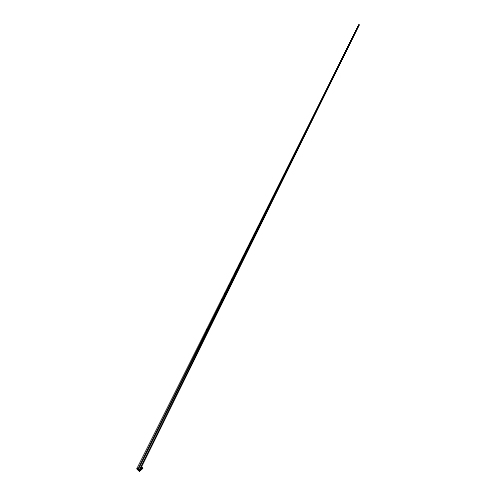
<?xml version="1.0" encoding="UTF-8"?>
<svg xmlns="http://www.w3.org/2000/svg" width="496" height="496" viewBox="0 0 496 496"><rect width="100%" height="100%" fill="white"/><g stroke="black" fill="none" stroke-linecap="round" stroke-linejoin="round"><path stroke-width="0.74" d="M141.546 468.546C141.397 467.722 140.988 468.484 141.72 468.453M141.658 468.54C141.478 468.373 141.18 468.069 141.695 468.348C141.186 468.199 141.465 468.143 141.651 468.522L141.149 468.317M141.62 468.311L141.168 468.224L141.713 468.261L141.199 468.255L141.558 468.429L141.403 467.957M141.67 468.311L141.242 468.373M141.472 468.224L141.62 468.236M289.094 164.883L358.98 24.8L136.933 468.515L137.218 469.321L139.401 471.2L358.98 24.8L138.018 469.452L359.067 24.874L139.109 470.394L139.401 471.2L142.743 468.23L140.343 468.143M288.92 166.402L290.644 162.93M293.39 157.381L294.078 155.992M303.639 136.512L309.554 124.775M310.242 123.386L312.995 117.837M314.638 114.309L316.429 110.899M318.079 107.372L359.067 24.874M206.41 330.627L207.105 329.239M221.29 300.805L221.979 299.417M224.75 293.868L225.438 292.485M228.21 286.936L228.898 285.547M231.669 279.998L232.357 278.616M235.129 273.067L236.859 269.601M238.588 266.129L240.318 262.663M242.048 259.197L243.778 255.731M245.508 252.259L247.237 248.794M250.003 243.245L251.732 239.779M253.462 236.313L255.192 232.847M256.922 229.375L258.652 225.909M260.381 222.444L263.147 216.895M263.841 215.506L266.606 209.957M267.301 208.574L270.066 203.025M270.76 201.636L273.525 196.087M274.22 194.705L284.946 173.203M285.634 171.821L288.405 166.272M141.658 468.46L141.36 468.342M141.49 468.28L141.701 468.422M139.401 471.2L142.743 468.23L140.046 468.931M140.672 468.515L142.389 467.92L140.914 468.323M142.743 468.23L139.109 470.394L136.933 468.515M140.207 468.689L142.389 467.92M142.054 468.199L142.408 468.503"/></g></svg>
